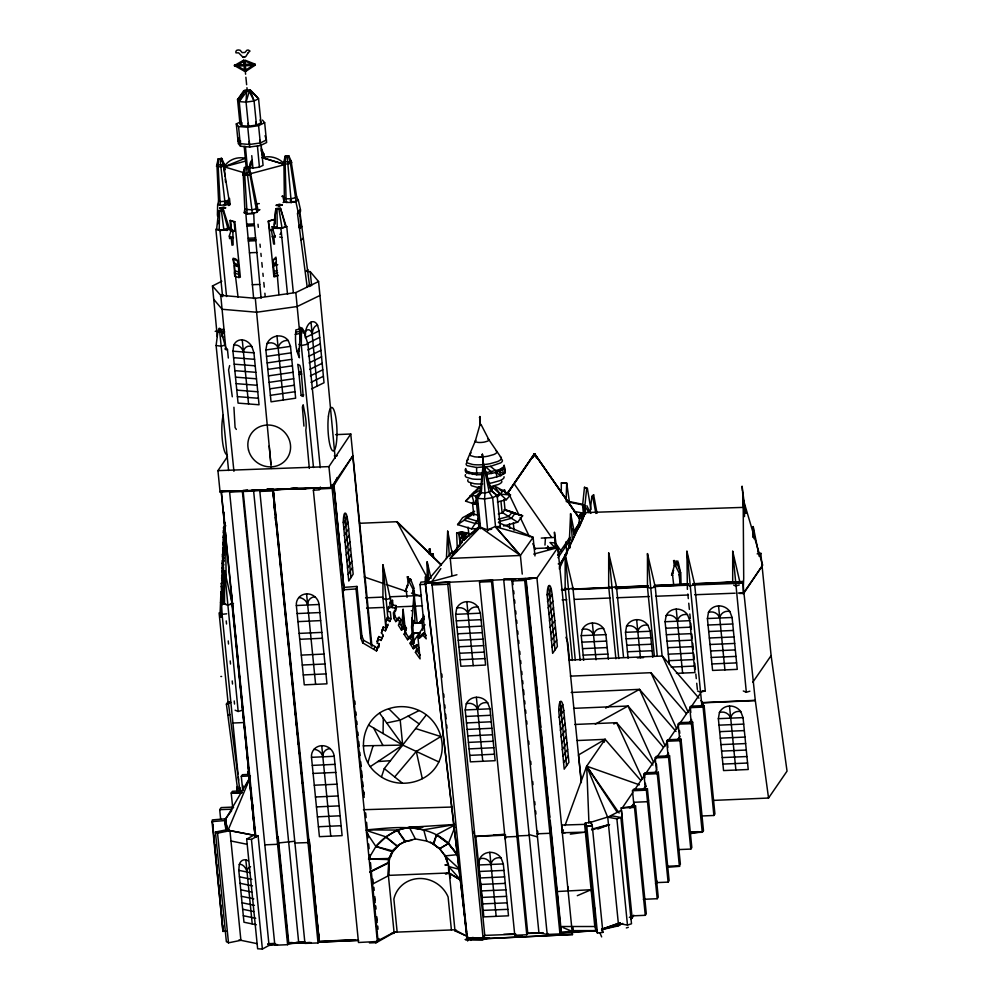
<?xml version="1.0" encoding="UTF-8"?>
<svg xmlns="http://www.w3.org/2000/svg" width="999" height="999" viewBox="0 0 999 999"><rect width="100%" height="100%" fill="white"/><g stroke="black" fill="none" stroke-linecap="round" stroke-linejoin="round"><path stroke-width="1.5" d="M224.55 570.504L224.525 603.97L227.572 605.244L232.305 603.858L224.55 570.504L238.174 711.475L242.907 710.089M386.014 629.133L382.942 598.351L382.967 564.872L391.183 602.847M427.172 581.58L427.185 561.8L431.056 578.471M547.702 549.3L547.702 546.253L548.414 549.288M572.39 660.464L565.159 588.111L565.172 554.632L572.939 587.986L580.157 660.351M615.896 658.816L608.678 586.45L608.691 552.984L616.445 586.338L623.513 657.155M654.37 656.368L647.452 587.087L647.477 553.608L655.232 586.962L662.15 656.243M687.374 589.36L686.925 551.261L694.68 584.627L705.282 690.846L700.549 692.232L697.514 690.971M732.692 583.229L732.704 551.273L739.76 581.593M743.156 499.063L743.706 578.121L743.056 593.743L762.699 565.172L743.156 499.063L746.003 513.361M561.301 492.669L561.326 482.979L566.708 483.066L569.492 502.659M566.708 483.066L566.121 500.262M388.424 875.723L388.848 858.491L392.769 850.873L398.813 844.804L406.468 840.783M466.421 463.261A18.856 4.883 -5.7 0 0 467.22 465.671L476.573 467.507L476.723 474.762L481.555 474.712L481.381 473.039C476.173 472.764 469.443 473.988 465.434 469.917L465.671 468.543L465.609 471.578L466.695 472.789L476.723 474.762M744.467 513.498L744.505 507.342L585.402 512.587L559.253 567.22M585.389 513.561L585.402 512.587L559.278 568.843M223.476 604.333L223.714 578.246M224.001 547.539L224.076 538.336M224.113 535.264L224.163 529.12L224.013 535.289M370.954 858.953L388.848 858.491L388.798 862.824L369.755 871.965L388.748 862.499L390.921 854.17L398.851 844.817L405.082 841.52L404.071 842.045M273.289 259.84L273.214 264.735L276.373 261.388L275.961 257.155L273.289 259.84L276.186 258.891M232.942 351.186L233.754 345.229A12.625 10.015 64.1 0 1 251.935 346.665L253.933 352.847L259.041 404.77L238.062 403.109L232.942 351.186L253.933 352.847M383.054 733.541L383.291 718.269M369.817 872.189L388.748 862.499L388.511 875.673L372.752 883.953M463.136 540.422L463.249 534.715L464.385 533.129L465.147 533.091L466.483 537.549M219.181 230.257L219.605 211.313L218.594 210.976L216.633 229.408L223.888 230.107L228.009 229.058L229.121 227.722L223.589 210.302L220.692 210.027L218.594 210.976M222.278 604.732L222.465 597.015M223.164 569.243L223.277 564.61M223.701 547.639L223.938 538.374M289.897 160.477L291.109 161.026L290.197 161.801L283.903 161.826L284.365 197.864L284.253 201.586L283.079 202.572M395.129 931.992L375.861 942.931L375.761 941.845L394.056 932.229L388.386 875.386L388.748 862.499M277.959 275.849L273.876 276.573L268.344 221.091L269.83 230.382L271.516 230.707L273.651 243.956L274.55 244.131L273.838 237.088L275.187 237.35L272.14 226.673L280.931 228.384L286.838 226.511M265.884 349.962L266.933 343.656A12.625 11.988 -40.2 0 1 288.236 340.534L290.497 346.353L295.642 398.201L271.041 401.823L265.884 349.962L290.497 346.353M455.669 614.348L456.718 608.204A12.625 11.951 32.2 0 1 478.146 607.192L480.419 613.174L485.589 665.059L460.839 666.233L455.669 614.348L480.419 613.174M465.209 709.977L466.258 703.833A12.625 11.951 32.2 0 1 487.699 702.821L489.96 708.803L495.142 760.689L470.392 761.862L465.209 709.977L489.96 708.803M478.646 864.984L479.695 858.84A12.625 11.913 34.5 0 1 501.061 857.929L503.321 863.923L508.503 915.808L483.828 916.87L478.646 864.984L503.321 863.923M583.691 660.314L581.231 635.664L582.28 629.532A12.625 11.913 34.5 0 1 603.646 628.621L605.906 634.615L608.366 659.253M628.109 658.266L625.511 632.317L626.56 626.186A12.625 11.913 34.5 0 1 647.926 625.262L650.187 631.256L652.784 657.205M669.367 664.547L665.097 621.74L666.146 615.609A12.625 11.913 34.5 0 1 687.512 614.685L689.772 620.679L694.954 672.564L676.448 673.363M707.417 618.543L708.466 612.412A12.625 11.913 34.5 0 1 729.832 611.488L732.092 617.482L737.262 669.367L712.587 670.429L707.417 618.543L732.092 617.482M718.368 718.681L719.417 712.549A12.625 11.913 34.5 0 1 740.783 711.625L743.044 717.619L748.226 769.505L723.551 770.566L718.368 718.681L743.044 717.619M267.008 489.023L273.164 489.41L309.116 842.594L308.853 841.008M544.967 545.079L545.454 537.837M222.228 615.746L221.204 617.232L219.917 617.257L220.929 591.945L222.777 592.707L220.929 591.945M221.491 592.732L221.278 583.291L223.152 583.066L223.476 560.601L222.19 560.626L221.865 583.091M222.702 561.363L222.44 554.17L224.251 554.87L222.44 554.17M222.964 554.895L222.702 547.789L224.488 548.488L222.702 547.789M223.202 548.513L223.177 535.814L224.962 536.488L224.663 530.794L223.376 530.819L223.676 536.513M225.824 525.811L224.538 525.836L223.501 527.734L223.863 531.518L223.376 530.819M221.204 617.232L222.215 591.92M222.777 592.707L223.152 583.066M223.726 554.145L223.988 561.338L223.476 560.601M224.251 554.87L223.988 547.764M224.488 548.488L224.463 535.789M223.938 529.845L225.225 529.82L225 522.39L223.714 522.415M446.416 558.503L447.677 531.168L452.16 553.471M569.068 547.04L570.591 513.623L574.775 534.44M752.722 537.225L753.209 526.585L759.19 556.343M230.12 230.682L232.867 231.581L233.117 244.93L231.993 245.217L231.281 238.174L229.583 238.611L229.308 235.814L231.556 229.246L219.855 230.557L231.069 227.685M248.301 123.227L248.464 126.236L246.066 102.148L246.553 91.708L250.799 90.647L258.566 98.764L260.976 122.852L256.481 125.05L248.464 126.236L241.621 125.687L239.96 123.751L237.562 99.663L243.681 90.784L245.205 90.06L250.237 89.96L256.918 96.816M247.09 213.699L244.643 173.714L243.182 173.252L244.805 209.241L244.231 212.787L247.09 213.699L252.347 213.499L256.93 212.312L258.154 210.826L250.312 172.24L248.851 171.778M253.659 298.526L246.965 225.612L254.408 225.324L261.101 298.239M285.214 165.285L285.152 156.156L283.491 163.686L287.912 164.111L291.808 162.6L288.761 155.769L285.152 156.156M218.082 223.676L218.294 220.729M218.719 214.86L219.043 210.452M378.908 647.252L379.133 644.193M401.773 627.672L403.121 609.303L404.945 626.236M417.157 622.664L413.998 593.431L411.551 627.097L412.162 633.254M425.224 581.193L425.562 576.61L426.061 581.218M460.576 544.443L460.889 539.997L459.602 539.847L460.739 538.261M291.109 161.026L296.616 196.516L297.877 199.825L296.116 201.348L291.258 202.435L286.151 202.447L285.102 162.362M262.437 120.067L264.66 122.69L266.633 142.532L260.552 145.479L249.713 147.015L240.484 146.229L240.472 140.697M241.858 122.577L241.621 125.687L239.211 101.611L244.243 91.458L243.681 90.784L250.799 90.647L258.566 98.764L254.071 100.961L246.066 102.148L239.211 101.611L237.562 99.663L244.243 91.458L246.553 91.708L239.211 101.611M586.463 769.28L586.688 766.183L605.144 739.335L640.646 780.281M220.242 205.307L218.082 165.06L216.92 164.523L218.556 200.749L217.969 204.258L220.242 205.307L230.22 204.283M244.493 175.487L245.155 167.77L244.418 167.532L242.819 174.937L247.59 175.387L251.086 173.988L247.977 167.033L244.418 167.532M590.971 509.54L587.375 488.361L584.465 487.312L582.592 505.444L583.453 514.01M584.465 487.312L586.663 488.511L584.79 506.63L585.526 514.073M243.981 175.325L244.231 172.602M274.35 225L275.849 208.666L279.221 208.042L280.507 208.304L285.876 225.562L285.614 226.848L282.018 228.022L273.951 227.772L275.849 208.666M582.879 518.981L581.618 513.324L580.856 513.361L579.857 514.935L578.384 528.321M597.027 513.311L593.643 494.805L591.87 496.416L589.984 512.599M479.021 528.334L475.836 496.416L480.357 491.708L483.266 463.623L491.72 491.196L497.14 495.442L500.324 527.372M284.915 164.123L285.764 156.431L288.761 155.769M238.336 138.162L238.249 143.581L240.484 146.229M239.96 123.751L240.297 120.754M302.535 330.769L302.485 328.509L295.891 329.882C295.042 339.086 295.292 349.151 299.388 357.754L298.526 349.038L299.225 349.388L300.537 330.594L302.784 330.12L303.659 330.557L307.917 344.168L320.242 467.657M217.869 166.845L218.169 158.878L216.533 166.209L220.879 167.045L224.9 165.522L221.778 158.504L218.169 158.878M305.619 331.144L305.269 337.662L319.093 330.894L317.595 325.287A12.625 6.943 -85.1 0 0 305.619 331.144A8.492 4.67 -85.1 0 1 312.188 334.278A8.654 4.758 -85.1 0 1 317.595 325.287M228.596 470.529L216.109 345.492L217.894 331.606L219.343 331.044L221.166 331.318L226.286 349.762L227.447 349.313L228.321 358.029M217.869 163.774L218.257 161.139M569.892 542.445L569.055 548.051L570.042 546.465M284.802 161.039L285.202 158.404M478.758 487.175L479.12 488.211L481.468 488.861M479.995 424.5C480.169 405.057 478.783 427.497 480.981 424.388L488.923 439.76L501.323 457.917M480.269 417.282L479.37 417.457M505.257 472.702L504.158 465.359L505.257 472.702L500.824 475.636L492.257 478.034A19.93 5.157 -5.7 0 1 487.112 478.821M504.32 467.02L502.559 469.83L496.078 472.49L486.613 474.288L486.451 472.627L499.662 469.555L503.921 466.72M244.243 179.995L244.33 169.505M388.099 862.749L388.848 858.491M343.756 587.4L356.955 586.425L356.031 588.935L360.989 638.511L362.687 642.856L376.486 650.948L379.208 643.943M376.486 650.948L377.572 647.552M226.923 230.557L227.435 227.884M248.014 860.763A12.625 7.78 72.2 0 0 239.285 864.497L238.786 870.341L243.968 922.227L256.356 924.774M254.97 65.21L254.87 63.886L254.907 65.322L246.104 71.166L244.568 71.254L235.327 66.084L235.227 65.06L243.581 60.227L244.018 64.56L235.227 65.06M273.951 227.772L274.213 226.486M285.614 226.848L280.507 208.304M225.774 931.18L222.914 931.405L212.3 819.904L225.237 818.83L225.874 825.211M222.914 931.405L222.802 925.074M560.963 932.204L572.177 931.168M229.658 365.597L228.596 369.93L232.292 396.778M249.413 171.403L252.198 160.327A21.004 4.396 87.5 0 0 248.938 170.379M678.309 562.487L680.506 572.527L680.594 585.002M238.861 277.535L234.74 276.174L234.428 272.989L234.453 265.409L238.574 266.758L238.861 277.535L240.359 277.148L234.815 221.678L229.97 220.517L230.881 229.683L235.002 231.031L234.091 221.865L229.97 220.517M459.565 546.041L460.202 543.693L462.2 542.445M381.019 640.446L381.93 637.924L378.846 636.55L377.934 639.073L381.019 640.446L383.304 635.389L381.418 632.904L383.291 626.935L386.301 628.284L385.377 630.794L382.38 629.457M383.291 626.935L381.418 632.904M480.044 424.425L475.349 440.884L466.945 460.764M406.506 591.296L405.332 591.383L409.415 579.258L410.689 579.333L414.248 588.723M246.066 102.148L249.263 91.371L254.071 100.961L256.481 125.05L255.856 122.153M430.369 842.007L439.91 848.913L433.753 844.167L436.538 834.802L454.682 825.062M515.559 936.188L522.165 935.876L514.81 936.562L515.659 935.863M368.044 762.212L373.114 745.654M438.823 761.937C447.927 742.956 437.987 719.08 419.143 710.539A39.885 38.237 20 0 0 388.773 708.728C360.876 716.895 354.445 756.817 377.46 774.063C396.091 790.022 428.221 784.64 438.823 761.937L402.697 745.079L368.631 725.062M491.558 491.446L492.832 487.437L494.318 485.839L510.464 494.955L506.343 499.712L497.377 501.985M604.195 742.257L605.144 739.335L577.247 740.534M390.859 856.692L392.769 850.873L375.899 846.49L366.558 832.517M381.568 776.648L384.278 768.593L426.236 715.009M533.454 456.668L534.453 453.721L578.446 516.545L579.607 516.77M421.978 622.901L412.637 622.702L413.823 643.443M518.831 514.597L508.216 492.432L534.74 453.833L533.429 456.643M364.298 792.532L363.386 795.042L342.907 589.822L343.818 587.3M358.566 614.298L359.49 611.788M360.989 638.511L361.9 635.988L356.955 586.425M362.687 642.856L363.611 640.334L361.9 635.988M389.772 621.528L390.684 619.018L387.624 617.057L386.713 619.58L389.772 621.528L391.034 618.618L390.359 611.9L387.874 611.438L388.549 606.493M387.624 609.015L390.234 607.604L389.785 603.059L390.696 600.536L392.507 600.337L392.982 605.094L392.07 607.617L395.117 608.066L395.417 611.101L393.344 612.712L393.918 618.456L395.791 621.59L398.139 619.805L399.063 617.282L401.186 619.867L398.364 625.212L401.473 630.107L404.183 628.546L405.094 626.023L406.443 628.159L405.532 630.669L404.183 628.546M374.051 649L374.962 646.49L363.611 640.334M376.66 650.062L378.833 645.254L378.708 643.381L377.16 643.443L377.884 639.01L378.072 640.921M392.07 607.617L391.596 602.847L392.507 600.337M385.377 630.794L387.812 625.436L385.989 624.612L385.701 621.803L387.624 617.057M395.117 608.066L396.029 605.556L392.982 605.094M395.417 611.101L396.341 608.591L396.029 605.556M393.918 618.456L394.842 615.933L394.33 610.851M395.791 621.59L396.715 619.068L399.063 617.282M401.473 630.107L402.385 627.584L405.094 626.023M426.323 635.439L423.863 632.704L422.952 635.227L426.223 638.861L424.962 634.19L420.017 584.627L420.929 582.105L428.671 581.593M404.183 634.377L405.094 631.855L408.491 637.2L407.58 639.722L404.183 634.377L406.443 628.159M407.58 639.722L410.139 637.924L411.051 635.401L413.374 639.048L412.45 641.558L409.74 643.131L413.311 648.738L416.121 647.115L417.033 644.592L418.643 647.552L417.719 650.062L415.422 652.359L420.092 658.89L417.894 636.85L418.806 634.328L420.142 635.814L419.23 638.336L417.894 636.85M413.311 648.738L414.223 646.228L417.033 644.592M415.422 652.359L416.346 649.837L420.229 655.282M565.359 832.704L562.362 832.754L563.411 829.869M565.009 825.524L586.688 766.183L639.348 784.814M457.992 857.604L457.492 854.62L448.389 843.468L436.538 834.802L433.079 843.98L439.672 848.738L445.167 855.918L459.952 869.53L448.638 866.495L444.88 855.069M757.741 550.449L758.079 549.562L758.516 553.146M337.1 477.547L333.728 486.213L344.056 590.484M376.973 641.533L378.846 636.55M456.655 844.23L457.005 854.932L448.501 843.406L439.597 848.675L445.167 855.918L457.492 854.62L448.389 843.468L454.907 827.085M405.332 591.383L407.929 585.077L406.605 586.975M673.663 570.142L671.59 575.187L672.764 575.112M225.624 821.702L228.034 830.107L228.734 830.032L228.047 830.269L255.619 835.589L228.047 830.269L227.809 829.532L215.422 832.055L226.361 941.707L228.496 942.831L240.896 940.309L229.945 830.656L228.047 830.269L250.349 777.21M579.383 526.972L585.402 512.587M385.701 621.803L386.713 619.58M381.93 637.924L383.079 635.401M386.301 628.284L388.124 624.25M532.504 457.942L534.453 453.721L579.845 519.005L534.702 453.946M246.328 785.376L250.287 777.147M369.193 857.754L375.899 846.49L386.014 836.875L397.177 830.007L409.34 827.322L454.42 824.475M479.283 487.1L465.584 501.136L474.537 504.12L476.873 499.463M479.408 494.405L480.769 491.67M676.76 560.901L674.325 565.709L671.59 575.187L673.214 573.226M677.971 561.088L675.536 565.909L679.932 574.7L679.058 574.75L680.394 584.914M378.996 938.511L377.36 941.483L358.504 942.494L313.361 490.184L314.448 488.211M313.361 490.184L319.368 489.86L320.367 487.025M377.36 941.483L332.13 488.311L333.753 485.339L330.906 485.502M555.344 547.377L546.341 547.914L552.322 547.577M574.263 531.555L580.019 521.515M554.994 542.932L549.999 542.532L555.144 547.714L554.445 532.167L556.693 548.526M250.187 777.097L224.837 820.591L228.047 830.269M564.423 547.027L566.858 543.144M568.481 540.559L570.104 537.974M574.15 531.505L575.774 528.921M466.858 934.827L467.345 939.572L425.274 583.366L452.097 551.748L456.755 551.56M481.256 938.91L572.514 934.502L481.318 938.81M449.475 581.793L447.777 584.265L432.005 584.939L433.179 583.104L449.475 581.793L484.79 935.564L483.154 937.736L467.307 938.548L431.993 583.753M581.88 520.554L580.631 514.897L581.618 513.324M595.891 513.436L592.644 496.378L593.643 494.805M569.642 548.226L570.142 547.44M366.271 830.431L386.014 836.875L397.477 846.615L398.851 844.817L391.733 851.585L375.899 846.49C387.362 832.442 404.945 825.099 422.989 827.022M343.594 529.133L347.989 522.265L347.09 516.658A12.625 2.448 87.3 0 0 343.281 522.602L348.763 581.018L353.159 574.15L347.989 522.265M344.23 535.614L348.639 528.746M344.88 542.107L349.275 535.227M345.529 548.588L349.925 541.72M346.178 555.069L350.574 548.201M346.815 561.563L351.223 554.682M347.465 568.044L351.86 561.176M348.114 574.525L352.51 567.657M631.38 807.167L633.753 803.508M679.058 574.75L680.506 572.527L676.935 563.149L675.661 563.061L676.872 563.261M219.643 491.858L331.019 487.537L328.933 466.62L350.761 434.003L335.552 434.652M631.843 806.867L634.34 803.121M643.531 789.385L645.716 786.138L645.429 783.328M762.162 565.933L743.718 593.319L739.61 593.493M474.6 511.251L462.624 517.669L457.592 524.637L471.628 528.858L478.583 518.531M508.216 492.432L534.453 453.721L536.376 457.879M220.03 491.683L217.932 470.629L227.485 456.618M622.34 807.829L632.779 792.519M634.515 789.972L666.708 742.769M668.443 740.222L678.883 724.912M680.619 722.352L700.636 693.019L701.635 703.109M632.192 806.605L633.928 804.058M643.506 790.022L646.116 786.188M247.502 489.91L243.069 490.534L242.382 491.52L287.612 944.692L274.85 945.241L229.62 492.07L248.801 491.271M221.79 614.36L226.711 613.798M331.019 487.537L352.922 455.669M237.937 791.932L226.398 704.133L228.109 701.635M240.047 791.77L228.509 703.97L230.257 701.435M242.52 788.511L241.296 776.335L242.432 774.7L248.576 774.425M220.629 818.943L219.705 809.677L221.141 807.592L233.466 807.055M225.924 831.418L225.237 818.83M225.762 830.681L226.336 829.857M431.243 582.529L440.821 568.593M449.525 555.931L452.097 551.748M432.005 584.939L433.191 583.229M422.602 622.552L412.425 623.289L412.175 617.582L413.224 625.649M507.942 492.295L534.453 453.721M410.202 636.5L412.824 632.667M419.692 622.689L423.863 616.608M411.476 637.637L414.123 633.791M421.803 622.614L424.3 618.993M411.501 643.856L411.476 640.871L411.7 643.418M411.863 643.868L425.05 624.7M527.784 933.328L526.785 934.764L514.772 935.289L479.52 582.105L480.519 580.644L492.544 580.132L527.759 933.366L542.757 932.691M526.785 934.764L491.533 581.593L492.544 580.132M547.877 933.478L547.202 934.465L511.913 580.968L512.599 579.982L503.671 579.345L538.936 932.879L547.202 934.465L559.964 933.915L561.326 931.942L550.187 820.316M559.964 933.915L524.687 580.419L526.036 578.446L503.671 579.345M534.49 548.513L557.817 547.602L536.863 578.084L518.618 578.945M557.629 555.207L569.979 537.225M573.513 532.08L579.695 523.089M557.991 557.679L570.342 539.697M573.876 534.565L579.17 526.86M560.177 563.461L566.046 554.92M547.464 601.473L552.197 594.592L551.273 588.985A12.625 2.61 87.5 0 0 547.177 594.954L552.647 653.358L557.38 646.478L552.197 594.592M548.114 607.966L552.847 601.073M548.763 614.447L553.496 607.567M549.4 620.928L554.133 614.048M550.049 627.422L554.782 620.529M550.699 633.903L555.432 627.022M551.348 640.396L556.081 633.503M551.997 646.877L556.73 639.984M472.627 833.641L474.238 831.305M559.028 717.294L563.761 710.401L562.837 704.794A12.625 2.61 87.5 0 0 558.741 710.764L564.198 769.18L568.931 762.287L563.761 710.401M559.665 723.776L564.398 716.895M560.314 730.257L565.047 723.376M560.963 736.75L565.696 729.857M561.613 743.231L566.346 736.35M562.262 749.725L566.995 742.831M742.607 491.77L743.381 505.719L744.38 504.445L742.095 486.163L742.407 491.033M505.157 838.935L505.993 837.724M562.912 756.206L567.644 749.312M563.561 762.687L568.281 755.806M466.958 936.413L454.882 929.807L394.056 932.229M467.744 936.5L466.783 937.899L463.324 903.246M467.307 938.548L473.189 937.462M467.657 941.008L467.395 938.411L483.154 937.736L484.627 935.401L515.621 934.24M760.763 552.996L771.116 655.581L787.037 771.128L768.543 798.039L712.712 800.436M693.194 583.716L742.732 581.505L742.657 583.179L692.931 585.002M514.772 935.289L515.609 934.065M634.065 806.605L632.479 790.758L633.516 789.26L647.402 788.661L658.241 897.214L657.205 898.713L643.319 899.312M645.504 789.972L643.943 774.275L644.967 772.776L658.304 772.202L669.118 880.606L668.094 882.117L656.243 882.629M656.455 770.504L655.194 757.891L656.231 756.38L669.555 755.806L680.381 864.235L679.345 865.733L667.494 866.245M668.219 756.93L666.658 741.27L667.682 739.772L681.018 739.198L691.832 847.564L690.796 849.075L678.945 849.575M691.308 723.338L689.747 707.667L690.784 706.168L704.108 705.594L714.922 813.96L713.898 815.471L702.047 815.983M654.757 772.989L656.967 769.754M666.171 756.368L668.418 753.096L668.731 756.181M677.497 739.884L680.069 736.151M689.322 722.689L691.52 719.492L691.82 722.577M701.286 705.282L703.146 702.584L755.281 700.336L742.732 581.505M643.456 789.385L645.192 786.862M668.094 882.117L657.267 773.701L658.304 772.202M679.345 865.733L668.531 757.317L669.555 755.806M690.796 849.075L679.982 740.696L681.018 739.198M713.898 815.471L703.071 707.105L704.108 705.594M631.942 915.883L645.279 915.309L634.502 807.404L635.539 805.893L621.178 807.979L631.942 915.883L629.37 917.407M657.205 898.713L646.365 790.159L647.402 788.661M648.551 800.199L647.527 801.697L633.628 802.297M752.796 682.242L771.116 655.581M768.543 798.039L755.281 700.336M631.068 919.23L633.816 915.221L630.756 919.405L631.743 918.243M655.456 883.74L657.192 881.218M645.279 915.309L646.303 913.81L635.539 805.893L629.782 807.916M431.78 555.319L432.904 553.746L430.232 553.846M462.862 535.377L461.738 536.962L463.548 535.352L459.602 539.847M465.359 539.135L464.023 534.677L465.147 533.091M419.53 622.502L423.901 616.346M412.799 633.004L419.905 633.166L412.799 633.004L413.761 643.281M498.289 513.936L502.697 512.762L505.007 509.565L503.996 499.463M401.186 619.867L399.275 622.689L402.385 627.584M460.202 543.693L454.083 551.985L456.506 550.174M253.334 213.461L245.891 213.749L246.79 225.836L254.233 225.562L253.721 212.937M330.532 487.837L332.242 485.327L330.532 487.837L324.038 488.086M377.659 940.396L375.936 942.669L369.443 942.906M225.25 819.018L231.731 810.601M503.546 525.973L517.644 522.215L522.627 515.796L505.007 509.565M279.957 234.44L281.356 232.63M316.221 913.486L319.293 941.358L355.519 939.759L319.006 941.707L309.128 839.51L319.28 941.358L318.032 942.944L304.945 943.393L259.84 491.408L261.101 489.822M308.017 841.832L309.203 840.334M679.72 739.647L678.171 724.138L679.42 722.614L692.657 722.177L703.496 830.743L702.247 832.279L690.484 832.654M702.247 832.279L691.408 723.713L692.657 722.177M245.155 167.77L247.977 167.033M243.182 173.252L243.818 172.49M242.819 174.937L243.544 174.063M244.643 173.714L250.312 172.24M244.231 212.787L245.454 211.288M256.905 207.542L255.844 208.841L251.86 209.865L244.805 209.241M464.91 935.251L454.995 930.893L455.844 929.857M219.605 211.313L223.589 210.302M275.05 276.798L273.389 266.109L276.286 262.675L278.921 294.58M394.68 776.947L416.296 751.423L440.821 736.563L415.634 728.546M474.625 491.645L469.755 496.416L472.702 495.691M497.29 497.277L503.134 490.821L499.35 489.535M512.387 512.15L508.591 516.495L498.389 519.205M479.145 487.287L471.74 494.992L474.537 504.12L477.609 504.008M491.683 529.258L487.637 529.857L480.257 527.247L450.249 558.416L451.948 575.486M465.584 501.136L478.846 487.899L481.031 488.598M283.491 163.686L284.565 162.625M281.843 196.478L282.717 195.692L284.041 201.786L286.9 201.761M291.421 201.698L295.841 201.648L298.189 199.538L300.437 209.628L300.599 211.264L297.452 213.386L307.205 287.125M298.264 213.374L298.089 211.738L300.437 209.628M298.239 212.675L299.787 211.276L309.69 286.551M298.713 225.986L301.049 223.876M298.876 227.572L301.211 225.474M299.725 228.559L302.06 226.448M300.899 240.322L303.234 238.212M305.669 271.765L308.004 269.655M276.96 837.874L278.147 836.812L288.811 943.63L287.612 944.692L288.299 943.705L304.695 941.895M296.616 196.516L295.08 197.839L290.859 198.789L286.426 198.801L284.365 197.864M228.209 199.513L229.495 198.414L230.107 204.483L228.808 205.582M262.275 152.81L263.486 153.346L262.575 154.121L262.974 157.03L261.064 149.887M261.139 148.077L264.173 154.907L263.137 155.782L261.526 150.949M478.771 526.885L462.949 540.259L450.249 558.416L520.392 555.469L533.104 537.312L498.389 522.552M420.142 635.814L423.863 632.704M419.23 638.336L422.952 635.227M395.666 848.213L392.769 850.873M465.347 939.572L482.467 939.859L489.46 937.749L472.003 937.749L465.347 939.572L482.804 939.572M216.533 166.209L217.632 165.335M218.756 159.141L221.778 158.504M218.082 165.06L223.177 164.535L224.126 163.786L222.964 163.249M522.252 574.1L520.392 555.469L480.257 527.247L462.949 540.259L465.671 538.898M581.98 515.072L584.34 513.361L574.15 511.413M408.491 637.2L411.051 635.401M232.842 807.966L233.541 807.479M457.592 524.637L473.464 513.936L477.572 515.172M370.392 766.545L402.697 745.079L400.199 720.104L388.773 708.728M245.916 69.967L252.997 65.385M439.672 848.738L448.464 843.431C426.386 822.14 393.956 827.684 366.396 829.882L397.14 830.082L399.175 832.117M605.144 739.335L578.508 754.969L581.381 782.242M480.831 489.71L471.74 494.992L476.885 496.74M605.681 708.091L639.497 689.347L676.011 731.468M595.292 724.125L628.046 706.018L663.373 747.202M246.678 839.098L253.334 835.451L258.092 835.726L269.043 945.404L262.387 949.05L257.63 948.775L246.678 839.098L251.436 839.372L258.092 835.726M223.401 512.487L223.938 513.948M217.282 336.613L212.462 285.989L221.803 281.219M610.901 815.584L621.403 810.239L622.377 820.079M419.143 710.539L400.199 720.104L386.688 722.951M601.685 929.644L617.332 926.098L622.702 923.426M478.084 495.292L475.836 496.416L477.584 498.364L480.619 528.771M237.562 99.663L239.81 98.564M265.035 135.714L266.396 139.997L260.314 142.957L249.475 144.48L240.247 143.694L238.012 141.046L236.301 123.913L239.947 122.115M236.301 123.913L238.536 126.523L247.764 127.26L258.591 125.662L264.66 122.69M307.267 343.469L319.705 337.375M307.892 349.95L320.317 343.856M308.504 356.431L320.941 350.337M309.116 362.912L321.553 356.83M309.727 369.405L322.165 363.311M310.352 375.886L322.777 369.792M310.964 382.367L323.401 376.273M311.576 388.848L324.013 382.754L319.093 330.894M483.441 465.372L482.317 454.17L483.916 468.019M244.193 146.291L246.041 165.996L247.377 167.582L252.922 168.057L259.415 167.133L263.062 165.359L261.089 144.206M220.479 296.141L223.164 294.842M212.462 285.989L220.754 295.342L255.307 298.289L295.829 292.57L318.569 281.531L310.214 271.628L307.205 271.378M318.569 281.531L319.955 295.467L297.215 306.518L256.706 312.237L222.153 309.278L213.798 299.388M469.755 496.416L472.527 495.067M474.537 504.12L477.322 502.784M581.905 514.51L584.34 513.361L578.246 516.221M613.773 723.988L616.595 722.677L652.934 765.047M487.637 529.857L495.154 526.585L520.392 555.469L495.554 526.76L492.644 497.689L489.323 492.395L483.266 463.623L481.293 492.757L477.584 498.364L484.54 498.888L492.644 497.689L497.14 495.442L490.796 490.159L491.72 491.196L485.002 493.031L481.293 492.757L480.357 491.708M577.297 895.691L591.133 889.709L592.782 897.252M244.38 172.864L224.113 166.796L245.317 158.267A20.892 19.718 34.5 0 0 224.113 166.796L224.987 176.099M597.789 829.045L609.103 824.712M215.21 331.381L216.209 331.006M217.894 331.606L221.166 331.318M225.349 344.78L221.441 346.266L216.109 345.492M601.623 929.307L620.354 922.714L601.71 929.282M611.763 815.783L607.742 817.145L618.344 923.388L627.484 925.111L631.505 923.763L620.903 817.507L611.763 815.783L590.821 822.277L585.377 823.014L596.116 930.618L597.439 933.054L602.897 932.392L592.257 825.686L590.821 822.277L592.257 825.686L586.8 826.41L585.377 823.076L586.8 826.41L597.439 933.054M588.948 823.064L586.688 766.183L607.617 817.107L616.883 818.855L620.903 817.507M491.058 488.074L494.368 485.901L500.237 494.168L510.464 494.955L505.019 492.445M278.933 205.919L282.317 204.87L278.621 204.433L275.899 205.332L278.933 205.919L282.367 204.783M268.344 221.091L274.713 219.305L275.175 223.888M268.918 221.204L274.713 219.305M269.83 230.382L272.727 229.42M272.128 236.751L275.025 235.801M273.389 266.109L277.747 264.673M273.926 271.516L276.835 270.554M274.737 273.601L277.635 272.652M273.876 276.573L278.234 275.137M501.298 490.996L504.682 490.159L505.294 492.844M501.823 491.096L504.682 490.159M456.643 533.154L460.926 531.743L463.037 532.167L458.753 533.578L456.643 533.154L457.317 549.537M459.565 533.728L463.848 532.317L465.871 532.717L461.588 534.128L459.565 533.728L460.139 543.269L458.753 533.578M462.637 534.34L466.92 532.929L468.756 533.279L464.473 534.69L462.637 534.34L462.812 537.112M275.749 209.178L280.407 208.816M482.442 454.208L483.341 466.496L483.266 463.623L490.372 488.686M617.332 926.098L619.318 925.461M626.336 927.946L628.321 927.309M221.94 208.853L225.562 207.705L223.639 207.068L219.805 208.054L221.94 208.853L225.662 207.967M554.832 537.437L541.283 538.099M390.721 598.226L385.989 599.612L382.942 598.351M572.939 587.986L568.194 589.373L565.159 588.111M616.445 586.338L611.713 587.724L608.678 586.45M655.232 586.962L650.499 588.349L647.452 587.087M694.68 584.627L689.947 586.013L686.912 584.74M739.285 584.977L735.726 586.013L733.703 585.177M743.293 690.971L746.328 692.245L749.887 691.208M591.583 829.919L609.565 824.674M456.943 574.75L425.337 583.266L466.496 931.73M533.728 554.083L557.817 547.602L558.666 553.371M473.588 512.574L470.666 513.361L467.207 518.156L476.873 521.066M472.302 513.598L468.144 514.71L464.185 520.192L475.224 523.513L479.745 523.326M498.963 521.615L511.438 518.294L515.147 513.149L504.095 509.652M591.72 829.182L609.078 824.562M601.735 929.52L620.541 924.525M224.113 166.796L245.879 161.039M250.175 173.789L283.541 164.935M433.753 844.167L426.748 841.083L415.384 838.935L405.032 841.633L397.177 830.007L405.681 841.52L411.7 840.296M490.409 488.061L492.832 487.437L506.343 499.712M234.091 221.865L234.815 221.678M232.867 231.581L235.002 231.031M495.791 495.292L500.237 494.168M476.573 467.507L490.447 466.358L500.699 462.899A18.869 4.883 -5.7 0 0 501.336 459.153M491.62 486.376L498.214 484.527A16.159 4.183 -5.7 0 0 501.81 481.181M295.941 332.155L303.659 330.557M295.167 334.453L301.773 333.079M307.917 344.168L301.323 345.542L298.976 344.38M296.878 351.548L299.513 350.999M298.988 372.477L297.752 364.335L299.825 365.372L301.074 369.593L303.209 396.516L301.124 395.492L299.026 374.463L298.988 372.477L301.636 371.928M299.026 374.463L301.835 373.988M301.124 395.492L303.771 394.93M215.422 832.055L217.557 833.178L229.945 830.656M586.663 488.511L587.375 488.361M448.326 864.397L444.917 865.034L447.49 864.585M448.813 873.163L445.404 873.8L449.263 873.114M689.809 833.753L702.859 831.518M415.384 838.935L409.34 827.322L423.713 829.782L454.445 824.625M266.533 356.443L291.134 352.834M267.17 362.924L291.783 359.315M267.819 369.405L292.42 365.796M268.456 375.886L293.069 372.277M269.106 382.367L293.718 378.758M269.742 388.861L294.355 385.239M270.392 395.342L295.005 391.72M570.329 834.14L585.389 832.117L562.362 832.754M586.8 826.348L592.257 825.686M389.785 603.059L391.596 602.847M478.933 527.385L480.257 527.247M269.043 945.404L277.535 944.604M666.72 867.357L679.807 866.308M211.963 821.603L224.837 820.591L224.663 819.655M225.824 930.956L222.964 931.18L212 821.365M500.237 526.411L495.554 526.76L533.104 537.312L534.964 555.931M226.398 704.133L228.509 703.97M227.784 714.697L229.907 714.547M254.345 63.861L245.304 64.361L244.88 60.102L254.608 63.973M342.907 589.822L356.031 588.935M420.017 584.627L426.211 584.215M377.909 761.55L390.459 760.701M597.327 930.394L561.263 933.453M673.588 560.676L674.587 560.614L675.536 565.909L674.325 565.709L673.588 560.676L674.6 560.614M409.49 579.408L410.689 579.333L409.29 582.092L408.079 581.905L407.33 576.86L408.341 576.81C408.091 583.753 414.947 588.548 413.998 595.554M675.749 563.211L676.935 563.149M527.06 578.558L536.925 577.984L572.452 934.602M407.33 576.86L408.354 576.81M413.686 590.896L412.799 590.946L413.374 595.292M257.093 209.852L259.952 209.69L257.342 209.79M319.28 488.998L332.13 488.311M615.471 588.661L648.014 586.9M654.22 586.563L688.311 584.702M692.969 584.452L742.569 581.755L693.019 583.965M556.967 891.533L591.133 889.709M571.266 931.955L596.116 930.618L595.267 918.331M558.241 563.873L561.338 563.711M757.142 553.858L760.938 553.658M254.745 65.297L245.292 65.772L246.104 71.166M591.87 496.416L592.644 496.378M579.857 514.935L580.631 514.897M425.274 583.366L515.584 579.095M456.318 620.841L481.056 619.667M456.955 627.322L481.705 626.148M457.604 633.803L482.355 632.629M458.254 640.297L483.004 639.123M458.903 646.778L483.653 645.604M459.552 653.259L484.303 652.097M460.202 659.752L484.94 658.578M465.859 716.458L490.609 715.284M466.508 722.951L491.258 721.778M467.157 729.432L491.895 728.259M467.794 735.913L492.544 734.752M468.444 742.407L493.194 741.233M469.093 748.888L493.843 747.714M469.742 755.381L494.493 754.208M518.031 835.913L529.233 835.389M227.51 491.033L221.341 491.321L230.469 490.984M267.532 489.223L272.14 489.011L267.52 489.31M229.67 491.033L221.278 491.421L255.894 837.399M293.631 488.124L296.715 487.987M561.575 589.585L566.221 589.385M572.415 589.11L609.577 587.449M615.771 587.175L648.289 585.726M654.482 585.439L688.548 583.928M561.401 589.835L566.046 589.635M572.24 589.36L609.402 587.699M615.596 587.424L648.114 585.976M654.308 585.701L688.373 584.178M296.353 605.519L319.043 604.482L326.96 683.828L304.27 684.852L296.353 605.519A11.588 10.952 33.2 0 1 306.581 593.868A11.588 10.952 33.2 0 1 319.043 604.482M297.153 613.573L319.842 612.549M297.964 621.628L320.642 620.604M299.138 633.416L321.828 632.379M299.725 639.298L322.415 638.261M301.298 655.107L323.988 654.07M302.285 665.022L324.975 663.985M303.284 674.937L325.974 673.9M571.178 692.482L639.497 689.347L665.209 746.016M311.501 757.329L334.19 756.293L342.108 835.626L319.418 836.663L311.501 757.329A11.588 10.952 33.2 0 1 321.74 745.679A11.588 10.952 33.2 0 1 334.19 756.293M312.312 765.384L334.99 764.347M313.112 773.438L335.801 772.402M314.285 785.214L336.975 784.19M315.459 796.99L338.149 795.966M316.458 806.905L339.136 805.881M317.445 816.832L340.135 815.796M318.431 826.747L341.121 825.711M289.373 942.669L292.295 942.532M296.116 942.357L304.62 941.995M267.832 943.718L274.812 943.406M268.094 944.417L275.699 944.067M289.56 943.443L309.653 942.532M358.554 940.309L318.906 942.107L358.479 940.409M268.044 944.517L275.674 944.167M287.937 943.618L311.126 942.556M250.799 64.773L254.87 64.598M269.206 445.954L270.904 464.048M334.29 455.844L337.375 455.706M478.946 457.242L483.054 456.88M328.933 466.62L217.932 470.629M274.363 489.86L281.131 489.323M359.528 523.301L396.953 521.703L441.371 564.76M479.52 582.105L491.533 581.593M511.913 580.968L524.687 580.419M225.712 603.846L221.054 604.045L238.024 774.013M230.369 603.646L233.479 603.521M365.547 597.839L382.629 597.102M390.397 596.778L421.478 595.441M665.097 621.74L689.772 620.679M708.054 625.024L732.729 623.975M665.746 628.234L690.421 627.172M625.511 632.317L650.187 631.256M581.231 635.664L605.906 634.615M708.703 631.518L733.378 630.456M666.395 634.715L691.071 633.653M626.161 638.811L650.836 637.749M581.88 642.157L606.555 641.096M709.352 637.999L734.028 636.937M667.045 641.196L691.72 640.147M626.81 645.292L651.485 644.23M582.529 648.638L607.205 647.577M710.002 644.492L734.677 643.431M667.682 647.689L692.357 646.628M627.459 651.773L652.135 650.724M583.179 655.132L607.854 654.07M710.651 650.973L735.326 649.912M668.331 654.17L693.006 653.109M569.418 660.027L662.399 656.031L698.913 698.151M637.362 657.866L643.531 657.604M711.3 657.454L735.976 656.393M668.98 660.664L693.656 659.602M711.95 663.948L736.625 662.886M671.166 667.082L694.305 666.083M570.367 676.148L650.948 672.689L686.45 713.636M230.919 702.409L228.047 702.534L219.093 612.887M232.929 723.026L243.831 722.552M573.551 708.353L628.046 706.018L653.758 762.674M700.936 700.486L702.971 702.834L755.119 700.586M689.747 707.667L703.071 707.105M574.75 724.475L616.595 722.677L642.482 779.083M719.018 725.162L743.693 724.1M719.667 731.655L744.342 730.594M720.316 738.136L744.992 737.075M666.658 741.27L679.982 740.696M720.966 744.617L745.641 743.568M721.603 751.111L746.278 750.049M655.194 757.891L668.531 757.317M241.296 776.335L250.437 775.948M722.252 757.592L746.927 756.53M722.901 764.085L747.577 763.024M241.708 790.883L232.417 791.283L231.219 793.031L232.605 806.93M643.943 774.275L657.267 773.701M632.479 790.758L646.365 790.159M219.705 809.677L232.03 809.153L232.779 807.504M226.398 823.863L225.462 823.913L225.312 821.503M621.178 807.979L634.502 807.404M294.568 841.27L278.246 842.994L278.709 847.639M493.831 834.914L504.345 834.465L474.75 836.475L505.731 835.152M264.835 844.842L277.597 844.292M537.162 833.828L549.925 833.278M504.957 837L516.982 836.475M479.295 871.465L503.971 870.404M479.945 877.959L504.62 876.897M480.594 884.44L505.269 883.378M481.231 890.921L505.906 889.859M481.88 897.414L506.555 896.353M482.529 903.895L507.205 902.834M483.179 910.376L507.854 909.327M503.746 934.34L514.273 933.89M527.759 933.366L543.419 933.166M463.249 534.715L464.023 534.677M464.423 539.647L463.611 540.284M451.91 551.323L452.597 551.286M471.628 528.858L477.847 528.596M366.571 608.116L383.666 607.417M396.091 606.917L422.515 605.831M388.386 875.386L449.213 872.951L461.038 880.369L460.726 877.272M391.183 933.441L394.168 933.316M255.444 203.771L259.34 203.621M246.628 224.201L254.071 223.913M248.227 238.212L255.669 237.924M248.376 239.797L255.819 239.523M248.314 241.009L255.756 240.722M249.488 252.772L256.93 252.485M252.272 284.703L259.715 284.415M249.525 490.871L274.463 489.922M562.125 599.862L566.795 599.687M574.587 599.388L610.451 598.001M616.683 597.764L649.425 596.503M655.656 596.253L688.398 594.992M694.63 594.755L735.164 593.194M738.273 593.069L742.956 592.894M251.76 490.197L256.318 490.022M266.97 489.635L283.691 489.023M292.819 488.686L311.064 488.012M330.519 487.599L324.151 488.074M562.437 589.822L565.534 589.71M573.314 589.422L610.589 588.036M615.259 587.874L647.876 586.663M654.095 586.438L688.274 585.177M220.017 491.545L323.239 487.874M259.84 491.408L272.914 490.959L281.98 580.719M294.93 843.031L308.004 842.582M678.171 724.138L691.408 723.713M689.622 831.955L698.451 831.668M241.97 792.682L231.219 793.031L241.895 792.794M363.449 809.714L451.935 807.042M235.327 66.084L244.068 65.834L244.568 71.254M223.501 527.734L224.787 527.709M223.314 532.467L224.6 532.442M223.801 533.179L225.087 533.154M223.114 537.325L224.4 537.287M223.551 539.622L224.837 539.597M223.464 541.858L224.75 541.82M222.902 542.669L224.188 542.644M222.852 543.918L224.138 543.893M223.326 545.342L224.613 545.317M222.602 550.237L223.888 550.212M223.077 551.71L224.363 551.673M222.365 556.143L223.651 556.118M222.827 558.129L224.113 558.104M222.078 563.261L223.364 563.236M222.577 564.847L223.863 564.822M221.89 567.969L223.739 568.019M221.778 570.629L223.064 570.604M222.29 572.077L223.576 572.04M221.591 575.561L223.439 575.461M221.478 578.159L222.765 578.134M221.99 579.757L223.277 579.732M221.278 583.291L222.565 583.266M221.141 586.688L222.427 586.663M221.666 588.274L222.952 588.249M220.841 594.205L222.128 594.18M221.316 597.177L222.602 597.152M221.141 601.61L222.427 601.585M220.504 602.534L221.79 602.497M220.704 616.108L221.99 616.083M363.249 745.841L402.697 745.079L379.62 713.199M702.172 690.896L705.282 690.846M429.358 554.47L429.22 549.15L430.207 549.15L430.482 554.195M291.196 201.723L294.056 201.698M429.22 549.15L430.207 549.15M411.313 610.701L412.088 610.701M411.925 620.254L412.699 620.242M413.386 620.941L414.16 620.928M220.841 676.485L221.616 676.485M224.738 202.435L227.585 202.422M219.418 204.52L217.645 204.52L217.42 214.635L217.582 216.271L218.381 216.271M223.689 204.508L230.107 204.483M224.513 202.41L228.921 202.41M561.962 926.523L594.805 926.51L596.116 930.618L572.227 930.631M224.725 201.748L228.534 201.761M272.09 228.259L280.931 228.384L287.525 294.368M368.456 859.015L388.374 859.552M291.034 488.124L305.831 488.861L292.532 488.411M561.326 482.979L566.308 483.279M233.591 357.679L254.57 359.328M234.228 364.173L255.207 365.821M234.865 370.654L255.844 372.315M235.502 377.147L256.493 378.808M236.139 383.641L257.13 385.289M236.775 390.122L257.767 391.783M237.412 396.615L258.404 398.276M308.604 285.314L311.613 285.577L310.214 271.628M495.916 470.816L499.313 471.153L503.671 474.188L502.559 469.83L499.662 469.555L499.313 471.153L500.824 475.636L496.078 472.49L495.916 470.816L490.447 466.358M224.163 329.67L221.491 329.283L222.04 331.518L224.063 333.691M222.04 331.518L224.713 331.918M224.787 348.926L227.447 349.313M279.308 204.408L282.317 204.87M409.415 579.258L410.626 579.445M272.14 226.673L280.931 228.396M279.732 237.025L281.843 237.437M566.208 501.585L584.265 505.207L588.935 512.649M230.981 840.983L247.053 844.292M238.786 870.341L249.8 872.602M239.435 876.822L251.823 879.382M240.072 883.303L252.472 885.863M240.722 889.797L251.748 892.07M241.371 896.278L253.771 898.838M242.02 902.771L254.42 905.319M242.67 909.252L253.684 911.525M243.319 915.733L255.707 918.293M238.998 939.922L256.968 943.63M566.957 501.048L582.692 504.345M529.12 834.602L537.462 836.875M299.001 212.462L300.037 216.883M511.126 512.487L522.627 515.796L505.919 510.427M261.838 157.617L283.541 164.123M283.579 164.123L262.35 157.642A21.004 19.818 34.5 0 1 283.554 163.024M506.543 493.693L510.464 494.955M219.805 208.054L222.253 208.853M228.808 228.334L232.23 229.458M229.345 236.276L233.466 237.625M235.739 264.473L238.486 265.384L237.275 260.564L233.154 259.216L234.066 262.824M235.002 270.816L239.123 272.165M234.428 272.989L238.549 274.338M364.273 576.972L383.441 583.516M386.401 584.527L407.043 591.583M411.463 593.094L420.317 596.116M244.98 61.176L252.435 63.874M563.061 927.596L572.14 931.355M235.127 710.202L238.174 711.475M487.724 438.986L488.548 439.323A7.13 1.848 -5.7 0 1 487.337 441.233L484.428 442.058A6.781 1.748 -5.7 0 1 477.672 442.37L475.649 441.795A7.13 1.848 -5.7 0 1 475.886 440.372M262.787 154.296L264.173 154.907M283.791 201.373L286.151 202.447M218.556 200.749L220.529 201.661L229.196 200.774L223.177 164.535M300.1 327.322L302.485 328.509M300.537 330.594L301.411 331.031L301.323 345.542L313.499 467.495M582.592 505.444L584.79 506.63M582.692 506.418L583.791 507.005M237.425 66.021L244.455 70.042M238.486 265.384L233.566 262.5L233.142 258.254L235.602 258.878L237.275 260.564M502.697 512.762L517.644 522.215M238.574 266.758L233.978 263.748L238.037 297.053M408.166 716.083L419.23 723.95M436.538 834.802L448.464 843.431M385.914 837.087L397.752 846.465M374.962 646.49L377.41 648.438M384.278 768.593L402.435 783.166M485.826 467.07L491.408 471.865L491.57 473.538M441.171 565.147L396.953 521.703L427.759 578.721M448.638 866.495L461.038 880.369L449.25 873.351L450.561 877.784M250.237 89.96L254.071 100.961M398.139 619.805L400.262 622.389M462.425 536.938L463.748 538.736M514.16 483.778L551.51 537.337M555.956 543.718L561.288 551.373M619.118 813.036L586.688 766.183L617.282 812.387M236.338 429.42L235.077 427.572L233.928 407.242M410.139 637.924L412.45 641.558M411.376 641.733L414.223 646.228M394.842 615.933L396.715 619.068M601.573 929.969L602.897 932.392M416.121 647.115L417.719 650.062M373.626 728.009L382.967 745.466M565.958 637.25L567.719 642.282L569.53 660.451M520.167 517.37L529.458 536.763M532.779 543.693L535.427 549.238M586.888 505.706L589.772 511.963M662.399 656.031L688.286 712.437M650.948 672.689L676.835 729.095M446.965 860.139L445.167 855.918L447.889 862.836M599.962 932.941L601.648 936.9M290.259 200.374L291.146 202.672M247.665 167.42L250.287 174.7M221.978 160.452L221.204 158.242L221.94 160.851M422.177 622.315L422.689 630.207M288.311 156.156L290.771 163.486M221.303 158.878L223.739 166.234M260.052 119.917L260.976 122.852M256.93 212.312L249.688 173.002M296.116 201.348L290.197 161.801M423.701 829.757L426.748 841.083M223.139 210.839L228.009 229.058M225.537 821.478L226.136 830.669M241.221 792.244L240.135 787.974L239.348 788.011L239.385 791.033M295.841 201.648L298.089 211.738M572.914 528.846L574.175 534.502M432.904 553.746L433.891 558.204M416.296 751.423L422.29 778.646M302.784 330.12L303.409 332.992M259.678 139.972L260.552 145.479M496.078 472.49L496.94 476.948M224.126 163.786L225.25 169.73M461.588 534.128L462.062 536.962M458.479 860.589L458.966 863.561M317.919 929.008L319.293 941.358M278.971 209.291L282.018 228.022M225.449 821.702L226.111 825.873M263.486 153.346L264.173 157.83M484.165 469.805L483.266 463.623L485.002 493.031L484.54 498.888L487.724 530.819M246.491 167.72L247.59 175.387M252.347 213.499L247.34 173.614M248.152 774.163L247.777 771.415L247.877 774.737M237.263 791.27L236.713 787.15L236.938 792.007M221.491 211.264L223.888 230.107M572.502 927.509L573.051 931.967L572.627 927.309M219.718 331.868L233.928 471.303M220.667 165.06L225.312 205.319M672.577 575.124L673.751 585.414M406.331 591.308L407.018 597.414M287.063 156.431L287.912 164.111M311.114 867.032L311.451 870.129M312.138 876.323L312.65 880.968M313.149 885.614L313.661 890.259M314.173 894.904L314.86 901.098M315.197 904.195L315.884 910.389M405.269 629.308L405.769 633.928M291.258 202.435L287.724 162.362M220.055 159.141L220.879 167.045M475.799 836.438L482.542 902.734M282.292 583.816L283.853 599.288M284.166 602.385L284.94 610.127M285.252 613.224L285.889 619.405M286.201 622.502L286.825 628.696M287.287 633.341L287.912 639.522M288.224 642.619L288.848 648.813M289.161 651.91L289.785 658.104M290.259 662.737L290.721 667.382M291.196 672.027L291.671 676.673M292.133 681.318L292.757 687.499M293.231 692.145L293.694 696.79M294.168 701.435L294.63 706.068M295.254 712.262L295.567 715.359L295.254 710.714M296.191 721.553L296.666 726.198L296.179 720.004M298.226 741.67L298.539 744.767L298.189 740.122M301.198 771.078L301.511 774.163L301.124 769.53M746.328 692.245L732.704 551.273M729.495 706.018L735.888 770.042M718.543 605.881L724.924 669.904M702.971 702.834L703.271 705.931M700.549 692.232L686.925 551.261M687.836 593.98L688.299 598.601M688.761 603.209L689.372 609.378M689.834 613.985L690.297 618.606M690.759 623.226L691.37 629.382M691.832 634.003L692.295 638.623M692.744 643.244L693.368 649.4M693.83 654.02L694.293 658.641M694.742 663.261L695.366 669.417M695.828 674.038L696.291 678.646M696.74 683.266L697.364 689.422M690.259 706.917L690.821 712.512M676.223 609.09L682.617 673.101M679.495 730.481L679.782 733.316M667.17 740.521L667.869 747.502M657.255 656.093L647.477 553.608M656.418 764.148L656.83 768.356M636.638 619.655L640.446 657.729M644.455 773.526L644.879 777.721M618.781 658.541L608.691 552.984M590.771 512.425L590.871 513.399M616.883 818.855L627.484 925.111M584.403 506.605L585.102 513.623M583.703 506.993L584.552 514.61M592.357 623.014L596.028 659.79M565.784 541.97L566.982 554.008M575.274 660.189L565.172 554.632M557.817 547.602L581.281 782.654M594.805 926.51L584.615 824.362L561.788 825.087L562.512 832.267M548.613 585.901L555.007 649.924M560.177 701.723L566.57 765.734M526.036 578.446L538.886 707.13M539.198 710.227L540.896 727.284M541.208 730.381L549.875 817.207M526.023 582.117L527.722 599.125M528.034 602.222L529.72 619.23M530.032 622.327L531.73 639.335M532.042 642.419L557.817 900.648L557.117 893.056M557.966 902.147L560.814 930.706M509.34 523.951L509.79 528.434M502.385 468.156L502.559 469.83M512.749 581.53L513.061 584.627M513.686 590.834L513.986 593.93M514.61 600.137L514.922 603.234M515.696 610.988L516.008 614.085M516.62 620.292L516.933 623.388M517.707 631.143L518.019 634.24M518.631 640.446L518.943 643.543M519.717 651.298L520.029 654.395M520.641 660.601L520.954 663.698M521.728 671.453L522.04 674.562M522.652 680.756L522.964 683.853M523.588 690.059L524.05 694.717M524.675 700.911L524.975 704.02M525.599 710.214L525.911 713.323M526.685 721.066L526.985 724.175M528.696 741.221L529.008 744.33M530.706 761.375L531.018 764.485M532.717 781.543L533.029 784.64M534.727 801.697L535.039 804.794M535.651 811.001L535.963 814.098M537.674 831.156L537.974 834.252M500.974 501.51L502.147 513.249M472.277 472.777L472.452 474.438M472.465 502.335L473.788 515.546M468.856 472.102L469.031 473.776M466.533 471.128L466.695 472.789M465.434 469.917L465.609 471.578M468.094 527.11L468.993 536.063M466.833 601.635L473.214 665.646M476.373 697.265L482.767 761.275M489.772 852.322L496.166 916.333M447.777 584.265L483.066 937.874M470.866 939.322L470.979 940.409M461.488 884.939L462.1 891.046M462.412 894.093L463.012 900.199M423.564 614.897L423.876 617.969M454.995 930.893L448.439 864.222M451.398 929.944L448.101 896.915A29.196 27.485 36 0 0 419.043 878.521A29.196 27.485 36 0 0 393.868 899.075L397.165 932.104M418.806 634.328L419.093 637.275M390.696 600.536L390.996 603.571M387.987 619.63L382.967 564.872M350.761 434.003L371.965 646.428M344.58 513.561L350.961 577.584M333.753 485.339L344.131 590.384M373.876 887.299L374.188 890.409M374.812 896.615L375.124 899.712M375.736 905.918L376.049 909.028M376.823 916.782L377.135 919.892M377.747 926.098L378.059 929.207M372.877 879.195L373.189 882.279M374.887 899.287L375.187 902.372M376.885 919.38L377.197 922.477M300.15 218.082L300.974 226.311M295.829 292.57L299.4 329.782M286.738 226.486L293.319 292.482M306.581 593.868L315.609 684.34M321.74 745.679L330.769 836.151M258.591 125.662L260.314 142.957M276.985 336.039L283.341 400.012M245.142 69.718L245.592 74.226M245.891 77.223L246.641 84.715M246.94 87.712L247.24 90.709M243.581 60.227L244.018 64.56M258.004 224.251L258.304 227.31M259.99 244.168L260.289 247.24M260.901 253.371L261.214 256.431M261.825 262.562L262.287 267.158M262.899 273.289L263.199 276.361M263.811 282.492L264.273 287.088M264.885 293.219L265.185 296.278M247.764 127.26L249.713 147.015M238.536 126.523L240.247 143.694M255.307 298.289L271.316 468.456M290.934 667.382L273.164 489.41L273.963 500.299M291.233 670.479L291.858 676.673M292.17 679.77L292.944 687.499M293.244 690.596L293.868 696.79M294.181 699.887L294.792 706.081M300.2 760.239L300.512 763.336M303.134 789.647L303.446 792.744M272.914 490.959L318.032 942.944M230.694 220.329L231.318 226.486M253.584 490.621L298.664 942.244M226.561 296.516L219.967 230.507L215.846 229.158L222.59 296.678M243.069 490.534L277.784 838.336M279.171 852.284L279.633 856.942M280.257 863.136L280.719 867.781M281.181 872.427L281.643 877.085M282.267 883.278L282.729 887.924M283.192 892.569L283.816 898.775M284.278 903.421L284.74 908.066M285.202 912.724L285.826 918.918M286.288 923.563L286.75 928.208M287.213 932.866L287.837 939.06M220.754 295.342L225.924 349.613M223.926 512.062L224.962 529.058M232.917 610.014L233.229 613.099M233.841 619.255L234.303 623.875M234.915 630.032L235.215 633.116M235.839 639.273L236.301 643.893M236.913 650.049L237.213 653.121M237.837 659.278L238.299 663.898M238.911 670.054L239.211 673.139M239.835 679.295L240.297 683.915M240.909 690.072L241.209 693.156M241.833 699.312L242.295 703.933M255.232 835.713L254.583 826.61M231.019 594.867L255.232 837.137L230.732 586.813M251.436 839.372L262.387 949.05M226.224 620.916L226.523 623.988M228.222 640.921L228.521 644.005M230.22 660.938L230.519 664.023M232.218 680.956L232.517 684.028M234.216 700.961L234.515 704.045M238.324 777.11L238.636 780.194M239.248 786.375L239.56 789.46M245.841 859.914L252.223 923.925M226.249 822.452L225.974 819.605L225.861 827.884L225.349 821.827M225.05 821.902L225.974 831.193M217.557 833.178L228.496 942.831M212.762 824.55L213.224 829.182M213.848 835.376L214.31 840.009M214.773 844.654L215.235 849.287M215.697 853.933L216.321 860.114M216.783 864.759L217.245 869.405M217.707 874.038L218.319 880.231M218.781 884.864L219.243 889.51M219.718 894.142L220.329 900.336M220.791 904.969L221.254 909.614M221.716 914.247L222.34 920.441M242.245 339.872L248.551 403.933M221.229 491.67L255.245 837.15M371.079 645.379L352.772 455.894L333.991 485.239L344.043 589.298M354.857 701.136L355.157 704.245M355.906 712L356.206 715.109M356.805 721.328L357.105 724.437M357.854 732.192L358.154 735.301M358.753 741.52L359.203 746.178M359.802 752.384L360.102 755.494M360.714 761.713L361.163 766.37M361.613 771.028L362.212 777.247M362.662 781.905L363.112 786.563M363.561 791.22L364.16 797.439M365.659 812.961L366.109 817.619M366.558 822.289L367.17 828.496M367.62 833.154L368.069 837.811M368.668 844.03L369.118 848.688M369.717 854.907L370.167 859.565M370.467 862.674L371.066 868.88M371.366 871.99L377.972 940.334M441.833 674.1L442.132 677.185M443.743 694.143L444.043 697.227M444.767 704.944L445.067 708.029M445.654 714.198L446.091 718.818M446.678 724.987L446.978 728.071M311.026 322.153L317.108 386.138M219.905 328.596L220.192 331.643M319.955 295.467L335.189 458.341M299.688 332.879L300.262 339.086M257.442 146.016L259.415 167.133M251.76 155.657L252.922 168.057M245.404 146.466L247.377 167.582M225.275 179.196L225.562 182.305M227.31 200.899L227.597 203.996M309.328 468.406L305.831 430.182C307.118 421.778 304.57 413.074 303.209 404.782L302.372 407.068L303.933 426.111M513.324 522.727L513.998 530.282M560.589 927.946L560.839 930.793M547.702 546.253L547.976 549.275M427.185 561.8L428.896 581.43M224.538 525.836L224.75 528.496M242.869 785.489L243.244 790.122M568.069 886.862L568.294 889.959M274.188 503.409L274.762 511.176M275.212 517.395L275.437 520.504M273.052 489.41L273.838 500.287M274.188 504.957L274.638 511.176M253.034 805.044L253.259 808.129M253.921 817.369L254.245 821.99M594.517 907.579L594.942 913.723M753.209 526.585L754.008 538.723M570.591 513.623L572.402 540.921M447.677 531.168L449.275 555.432M448.489 867.319L448.726 871.702M249.313 141.433L249.475 144.48M425.562 576.61L425.761 582.617M413.998 593.431L415.01 623.488M403.121 609.303L403.721 627.335M680.506 572.527L680.719 584.765M414.273 590.247L414.36 594.83M225.462 532.13L226.186 579.67M277.035 209.44L277.185 228.409M744.505 507.342L744.505 516.583M500.349 456.83A18.044 4.67 -5.7 0 1 497.302 461.663L489.935 463.736A17.145 4.433 -5.7 0 1 472.852 464.547L467.719 463.074A18.044 4.67 -5.7 0 1 468.319 459.49M496.078 450.811A14.061 3.634 -5.7 0 1 493.706 454.57L487.962 456.181A13.362 3.459 -5.7 0 1 474.65 456.818L470.641 455.669A14.061 3.634 -5.7 0 1 471.116 452.872M468.019 479.72A18.906 4.895 -5.7 0 0 468.818 482.13L474.2 483.678A17.97 4.645 -5.7 0 0 482.729 483.928M465.534 474.587A20.991 5.432 -5.7 0 0 466.421 477.272L472.402 478.983A19.93 5.157 -5.7 0 0 481.855 479.258M471.041 483.728A16.159 4.183 -5.7 0 0 471.728 485.789L476.323 487.112A15.347 3.971 -5.7 0 0 479.732 487.362M488.648 483.391A17.97 4.645 -5.7 0 0 492.107 482.829L499.825 480.656A18.906 4.895 -5.7 0 0 504.033 476.735M239.285 864.497A8.492 5.232 72.2 0 1 247.04 872.04A8.654 5.332 72.2 0 1 250.537 866.72M719.417 712.549A8.492 8.017 34.5 0 1 730.706 718.156A8.654 8.167 34.5 0 1 740.783 711.625M227.36 454.632A21.591 4.421 87.9 0 1 222.365 440.059A21.591 4.421 87.9 0 1 223.214 415.184M266.933 343.656A8.492 8.067 -40.2 0 1 278.184 348.151A8.654 8.217 -40.2 0 1 288.236 340.534M233.754 345.229A8.492 6.731 64.1 0 1 243.444 352.01A8.654 6.868 64.1 0 1 251.935 346.665M218.481 332.093A8.492 1.461 82 0 0 218.282 332.093A12.625 2.173 82 0 1 222.665 337.25A8.654 1.486 82 0 0 222.165 336.351M708.466 612.412A8.492 8.017 34.5 0 1 719.755 618.019A8.654 8.167 34.5 0 1 729.832 611.488M626.56 626.186A8.492 8.017 34.5 0 1 637.849 631.793A8.654 8.167 34.5 0 1 647.926 625.262M343.281 522.602A8.492 1.648 87.3 0 1 345.791 525.699A8.654 1.673 87.3 0 1 347.09 516.658M558.741 710.764A8.492 1.748 87.5 0 1 561.388 713.848A8.654 1.786 87.5 0 1 562.837 704.794M547.177 594.954A8.492 1.748 87.5 0 1 549.825 598.039A8.654 1.786 87.5 0 1 551.273 588.985M479.695 858.84A8.492 8.017 34.5 0 1 490.984 864.447A8.654 8.167 34.5 0 1 501.061 857.929M456.718 608.204A8.492 8.042 32.2 0 1 468.044 613.761A8.654 8.192 32.2 0 1 478.146 607.192M466.258 703.833A8.492 8.042 32.2 0 1 477.584 709.39A8.654 8.192 32.2 0 1 487.699 702.821M314.036 749.3A9.466 8.941 33.2 0 1 322.852 756.805A8.204 7.755 33.2 0 1 330.082 748.576M298.888 597.502A9.466 8.941 33.2 0 1 307.692 605.007A8.204 7.755 33.2 0 1 314.935 596.765M687.512 614.685A8.654 8.167 34.5 0 0 677.434 621.216A8.492 8.017 34.5 0 0 666.146 615.609M582.28 629.532A8.492 8.017 34.5 0 1 593.568 635.139A8.654 8.167 34.5 0 1 603.646 628.621M234.465 65.147L234.653 66.196L234.465 65.147M525.761 578.833L536.925 577.984L525.761 578.833M243.207 57.343L244.63 57.243L243.257 57.293M246.528 90.747L247.964 90.634L246.528 90.747M248.289 52.597L245.779 56.581L243.107 57.355L238.636 52.847L235.964 52.86L235.839 51.711L236.501 50.412L238.162 49.95L240.11 50.225L242.158 52.597L244.867 52.485L247.028 50.137L248.451 50.075L250 51.061L248.289 52.597M243.594 61.314L237.113 64.985L243.594 61.314M297.602 735.476L297.14 730.831L297.727 735.476M299.475 754.045L299.163 750.948L299.575 754.045M302.447 783.453L302.135 780.356L302.51 783.453M248.514 450.087A21.766 20.529 34.5 0 0 284.191 461.663A21.766 20.529 34.5 0 0 274.925 426.111A21.766 20.529 34.5 0 0 248.514 450.087M328.434 416.158A21.766 4.458 87.9 0 0 332.704 450.786A21.766 4.458 87.9 0 0 336.263 420.641A21.766 4.458 87.9 0 0 328.434 416.158"/></g></svg>
